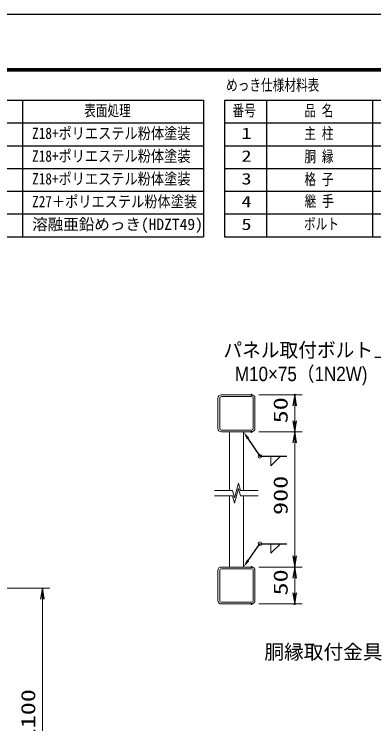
# Model space of a CAD drawing. Units: millimetres, scale not verified. Extents: x -4200 to 4200, y -2970 to 2970.
# Drawn here: x 748 to 2207, y 91 to 2970 of the extents above; entities that cross this region are included whole.
import ezdxf
from ezdxf.enums import TextEntityAlignment as Align

# ---------------------------------------------------------------- set-up
doc = ezdxf.new("R2010")
doc.units = ezdxf.units.MM
doc.header["$LTSCALE"] = 10
doc.header["$PDMODE"] = 32
doc.header["$PDSIZE"] = 5
for name, color, linetype, lineweight in [('0-0_D-STR-TXT', 7, 'Continuous', 25), ('0-2_D-MTR-FRAM', 7, 'Continuous', 25), ('0-3_D-STR2', 7, 'Continuous', 13), ('0-7_D-STR-DIM', 7, 'Continuous', 13), ('0-8_0', 7, 'Continuous', 25), ('0-C_D-DCR-HCH', 7, 'Continuous', 13), ('0-D_D-TTL', 7, 'Continuous', 25)]:
    doc.layers.add(name, color=color, linetype=linetype, lineweight=lineweight)
doc.layers.add('0-1_D-MTR-TXT', color=7, linetype='Continuous')
doc.layers.add('0-9_Defpoints', color=8, linetype='Continuous')
doc.styles.add('ＭＳ ゴシック', font='')
doc.styles.add('ＭＳ Ｐゴシック', font='')
doc.styles.get('ＭＳ ゴシック').set_extended_font_data('MS Gothic')
doc.styles.get('ＭＳ Ｐゴシック').set_extended_font_data('MS PGothic')

# ---------------------------------------------------------------- blocks, each defined once
blk = doc.blocks.new('DARROWS')
at = {"layer": '0-8_0'}
blk.add_line((0, 0), (-9.991, 0), dxfattribs=at)
blk.add_lwpolyline([(-10, -1.667), (0, 0), (-10, 1.667)], dxfattribs=at)
blk = doc.blocks.new('MLeader26')
at = {"layer": '0-0_D-STR-TXT'}
blk.add_lwpolyline([(2479.12, 1480.46), (2319.67, 1577.1), (2211.67, 1577.1)], dxfattribs=at)
blk.add_solid([(2483.78, 1488.16), (2474.45, 1472.76), (2525.3, 1452.47)], dxfattribs=at)
at = {"layer": '0-0_D-STR-TXT', "style": 'ＭＳ Ｐゴシック'}
for s, width, p in [('パネル取付ボルト', 0.95, (1596.99, 1560.67)), ('M10×75（1N2W)', 0.9, (1643.7, 1463.65))]:
    blk.add_text(s, height=58.56, dxfattribs=dict(at, width=width)).set_placement(p, align=Align.BOTTOM_LEFT)
blk = doc.blocks.new('MLeader27')
at = {"layer": '0-0_D-STR-TXT'}
blk.add_lwpolyline([(2418.61, 516.07), (2364.39, 349.27), (2256.39, 349.27)], dxfattribs=at)
blk.add_solid([(2410.05, 518.85), (2427.17, 513.29), (2435.3, 567.42)], dxfattribs=at)
at = {"layer": '0-0_D-STR-TXT', "style": 'ＭＳ Ｐゴシック'}
blk.add_text('胴縁取付金具', height=58.58, dxfattribs=at).set_placement((1762.89, 335.6), align=Align.BOTTOM_LEFT)
blk = doc.blocks.new('MLeader32')
at = {"layer": '0-7_D-STR-DIM', "lineweight": 25}
blk.add_lwpolyline([(1696.41, 1248.53), (1744.77, 1176.17), (1854.54, 1176.17)], dxfattribs=at)
at = {"layer": '0-7_D-STR-DIM'}
blk.add_solid([(1691.92, 1245.53), (1700.9, 1251.53), (1678.41, 1275.47)], dxfattribs=at)
blk = doc.blocks.new('MLeader33')
at = {"layer": '0-7_D-STR-DIM', "lineweight": 25}
blk.add_lwpolyline([(1697.02, 753.54), (1744.77, 821.59), (1854.54, 821.59)], dxfattribs=at)
at = {"layer": '0-7_D-STR-DIM'}
blk.add_solid([(1701.44, 750.44), (1692.6, 756.65), (1678.41, 727.02)], dxfattribs=at)

msp = doc.modelspace()

# ---------------------------------------------------------------- linework, layer by layer
at = {"layer": '0-2_D-MTR-FRAM'}
for p, q in [((-829.73, 2621.29), (1516.11, 2621.29)), ((782.39, 2621.29), (782.39, 2067.4)), ((1516.11, 2621.29), (1516.11, 2067.4)), ((1600.71, 2621.29), (1600.71, 2067.4)), ((1600.71, 2621.29), (3896.91, 2621.29)), ((1771.22, 2621.29), (1771.22, 2067.4)), ((2201.99, 2621.29), (2201.99, 2067.4)), ((-829.73, 2528.98), (1516.11, 2528.98)), ((1600.71, 2528.98), (3896.91, 2528.98)), ((-829.73, 2436.66), (1516.11, 2436.66)), ((1600.71, 2436.66), (3896.91, 2436.66)), ((-829.73, 2344.35), (1516.11, 2344.35)), ((1600.71, 2344.35), (3896.91, 2344.35)), ((-829.73, 2252.03), (1516.11, 2252.03)), ((1600.71, 2252.03), (3896.91, 2252.03)), ((-829.73, 2159.72), (1516.11, 2159.72)), ((1600.71, 2159.72), (3896.91, 2159.72)), ((-829.73, 2067.4), (1516.11, 2067.4)), ((1600.71, 2067.4), (3896.91, 2067.4))]:
    msp.add_line(p, q, dxfattribs=at)
at = {"layer": '0-3_D-STR2'}
for p, q in [((1574.91, 1289.27), (1574.91, 1411.67)), ((1581.81, 1289.27), (1581.81, 1411.67)), ((1588.71, 1425.47), (1711.11, 1425.47)), ((1588.71, 1418.57), (1711.11, 1418.57)), ((1718.01, 1289.27), (1718.01, 1411.67)), ((1724.91, 1289.27), (1724.91, 1411.67)), ((1588.71, 1282.37), (1711.11, 1282.37)), ((1588.71, 1275.47), (1711.11, 1275.47)), ((1621.41, 1037.76), (1621.41, 1275.47)), ((1678.41, 1037.76), (1678.41, 1275.47)), ((1621.41, 727.02), (1621.41, 1015.57)), ((1678.41, 727.02), (1678.41, 1015.57)), ((1588.71, 727.02), (1711.11, 727.02)), ((1588.71, 720.12), (1711.11, 720.12)), ((1574.91, 590.82), (1574.91, 713.22)), ((1581.81, 590.82), (1581.81, 713.22)), ((1718.01, 590.82), (1718.01, 713.22)), ((1724.91, 590.82), (1724.91, 713.22)), ((348.75, 641.53), (892.47, 641.53)), ((862.47, 596.53), (862.47, -413.47)), ((1588.71, 583.92), (1711.11, 583.92)), ((1588.71, 577.02), (1711.11, 577.02))]:
    msp.add_line(p, q, dxfattribs=at)
for centre, radius, start, end in [((1588.71, 1411.67), 13.8, 90, 180), ((1588.71, 1411.67), 6.9, 90, 180), ((1711.11, 1411.67), 13.8, 0, 90), ((1711.11, 1411.67), 6.9, 0, 90), ((1588.71, 1289.27), 13.8, 180, 270), ((1588.71, 1289.27), 6.9, 180, 270), ((1711.11, 1289.27), 13.8, 270, 0), ((1711.11, 1289.27), 6.9, 270, 0), ((1588.71, 713.22), 13.8, 90, 180), ((1588.71, 713.22), 6.9, 90, 180), ((1711.11, 713.22), 13.8, 0, 90), ((1711.11, 713.22), 6.9, 0, 90), ((1588.71, 590.82), 13.8, 180, 270), ((1588.71, 590.82), 6.9, 180, 270), ((1711.11, 590.82), 13.8, 270, 0), ((1711.11, 590.82), 6.9, 270, 0)]:
    msp.add_arc(centre, radius, start, end, dxfattribs=at)
at = {"layer": '0-7_D-STR-DIM'}
for p, q in [((1741.11, 1425.47), (1916.26, 1425.47)), ((1886.26, 1320.47), (1886.26, 1380.47)), ((1741.11, 1275.47), (1916.26, 1275.47)), ((1741.11, 1275.47), (1916.26, 1275.47)), ((1886.26, 772.02), (1886.26, 1230.47)), ((1789.56, 1176.17), (1789.56, 1137.39)), ((1828.33, 1176.17), (1789.56, 1137.39)), ((1789.56, 821.59), (1789.56, 782.82)), ((1828.33, 821.59), (1789.56, 782.82)), ((1741.11, 727.02), (1916.26, 727.02)), ((1741.11, 727.02), (1916.26, 727.02)), ((1886.26, 682.02), (1886.26, 622.02)), ((1741.11, 577.02), (1916.26, 577.02))]:
    msp.add_line(p, q, dxfattribs=at)
for centre in [(1744.77, 1176.17), (1744.77, 821.59)]:
    msp.add_circle(centre, 7.51, dxfattribs=at)
at = {"layer": '0-9_Defpoints'}
for p in [(1711.11, 1425.47), (1886.26, 1425.47), (1711.11, 1275.47), (1886.26, 1275.47), (1711.11, 727.02), (1711.11, 577.02), (1886.26, 577.02)]:
    msp.add_point(p, dxfattribs=at)
at = {"layer": '0-C_D-DCR-HCH'}
for p, q in [((1641.87, 1007.76), (1657.95, 1067.76)), ((1665.99, 1037.76), (1657.95, 1067.76)), ((1561.41, 1037.76), (1633.83, 1037.76)), ((1641.87, 1007.76), (1633.83, 1037.76)), ((1641.87, 985.57), (1657.95, 1045.57)), ((1665.99, 1015.57), (1657.95, 1045.57)), ((1665.99, 1037.76), (1738.41, 1037.76)), ((1561.41, 1015.57), (1633.83, 1015.57)), ((1641.87, 985.57), (1633.83, 1015.57)), ((1665.99, 1015.57), (1738.41, 1015.57))]:
    msp.add_line(p, q, dxfattribs=at)
at = {"layer": '0-D_D-TTL', "color": 2}
msp.add_lwpolyline([(-4199.68, 2970.23), (4200.32, 2970.23), (4200.32, -2969.77), (-4199.68, -2969.77)], close=True, dxfattribs=at)
at = {"layer": '0-D_D-TTL'}
for points in [[(-3929.68, 2750.23), (3930.32, 2750.23), (3930.32, -2749.77), (-3929.68, -2749.77)], [(-3927.18, 2747.73), (3927.82, 2747.73), (3927.82, -2747.27), (-3927.18, -2747.27)], [(-3924.68, 2745.23), (3925.32, 2745.23), (3925.32, -2744.77), (-3924.68, -2744.77)], [(-3922.18, 2742.73), (3922.82, 2742.73), (3922.82, -2742.27), (-3922.18, -2742.27)], [(-3919.68, 2740.23), (3920.32, 2740.23), (3920.32, -2739.77), (-3919.68, -2739.77)]]:
    msp.add_lwpolyline(points, close=True, dxfattribs=at)

# ---------------------------------------------------------------- block references
at = {"layer": '0-0_D-STR-TXT'}
for name in ['MLeader26', 'MLeader27']:
    msp.add_blockref(name, (0, 0), dxfattribs=at)
at = {"layer": '0-3_D-STR2', "xscale": 4.5, "yscale": 4.5, "rotation": 90}
msp.add_blockref('DARROWS', (862.47, 641.53), dxfattribs=at)
at = {"layer": '0-7_D-STR-DIM', "xscale": 4.5, "yscale": 4.5}
for p, rotation in [((1886.26, 1425.47), 90), ((1886.26, 1275.47), 270), ((1886.26, 1275.47), 90), ((1886.26, 727.02), 270), ((1886.26, 727.02), 90), ((1886.26, 577.02), 270)]:
    msp.add_blockref('DARROWS', p, dxfattribs=dict(at, rotation=rotation))
at = {"layer": '0-7_D-STR-DIM'}
for name in ['MLeader32', 'MLeader33']:
    msp.add_blockref(name, (0, 0), dxfattribs=at)

# ---------------------------------------------------------------- texts
at = {"layer": '0-1_D-MTR-TXT', "style": 'ＭＳ ゴシック'}
for s, height, width, p in [('めっき仕様材料表', 46.19, 0.75, (1607.84, 2646.01)), ('表面処理', 46.19, 0.75, (1032.14, 2542.32)), ('番号', 46.19, 0.75, (1633.92, 2542.32)), ('品 名', 46.19, 0.75, (1925.27, 2542.32)), ('Z18+ポリエステル粉体塗装', 46.18, 0.85, (821.27, 2450)), ('1', 46.19, 1.3, (1670.09, 2450)), ('主 柱', 46.19, 0.75, (1925.27, 2450)), ('Z18+ポリエステル粉体塗装', 46.18, 0.85, (821.27, 2357.69)), ('胴 縁', 46.19, 0.75, (1925.57, 2355.84)), ('2', 46.19, 1.3, (1670.09, 2357.69)), ('Z18+ポリエステル粉体塗装', 46.18, 0.85, (821.27, 2265.37)), ('3', 46.19, 1.3, (1670.09, 2265.37)), ('格 子', 46.19, 0.75, (1925.57, 2263.53)), ('Z27＋ポリエステル粉体塗装', 46.18, 0.85, (821.27, 2173.06)), ('4', 46.19, 1.3, (1670.09, 2173.06)), ('継 手', 46.19, 0.75, (1926.41, 2174.9)), ('5', 46.19, 1.3, (1670.09, 2080.74)), ('ボルト', 46.19, 0.75, (1923.74, 2082.59))]:
    msp.add_text(s, height=height, dxfattribs=dict(at, width=width)).set_placement(p, align=Align.BOTTOM_LEFT)
msp.add_text('溶融亜鉛めっき(HDZT49)', height=46.19, dxfattribs=at).set_placement((821.27, 2080.74), align=Align.BOTTOM_LEFT)
at = {"layer": '0-3_D-STR2', "style": 'ＭＳ ゴシック', "width": 1.35}
msp.add_text('1100', height=57.7, rotation=90, dxfattribs=at).set_placement((851.07, 19.53), align=Align.BOTTOM_LEFT)
at = {"layer": '0-7_D-STR-DIM', "style": 'ＭＳ ゴシック', "width": 1.35}
for s, p in [('50', (1874.86, 1309.97)), ('900', (1874.86, 938.25)), ('50', (1874.86, 611.52))]:
    msp.add_text(s, height=57.7, rotation=90, dxfattribs=at).set_placement(p, align=Align.BOTTOM_LEFT)

doc.saveas('drawing.dxf')
